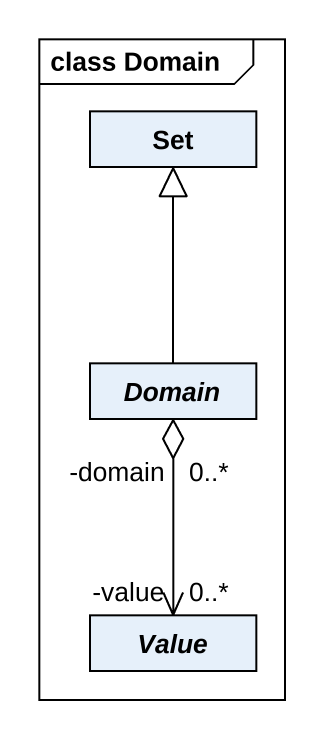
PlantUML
@startuml
mainframe class Domain
hide circle
hide empty members
class "Set" as Set_
abstract class Domain
abstract class Value
Domain -up-|> Set_
Domain "-domain\n0..*" o--> "-value\n0..*" Value
@enduml
